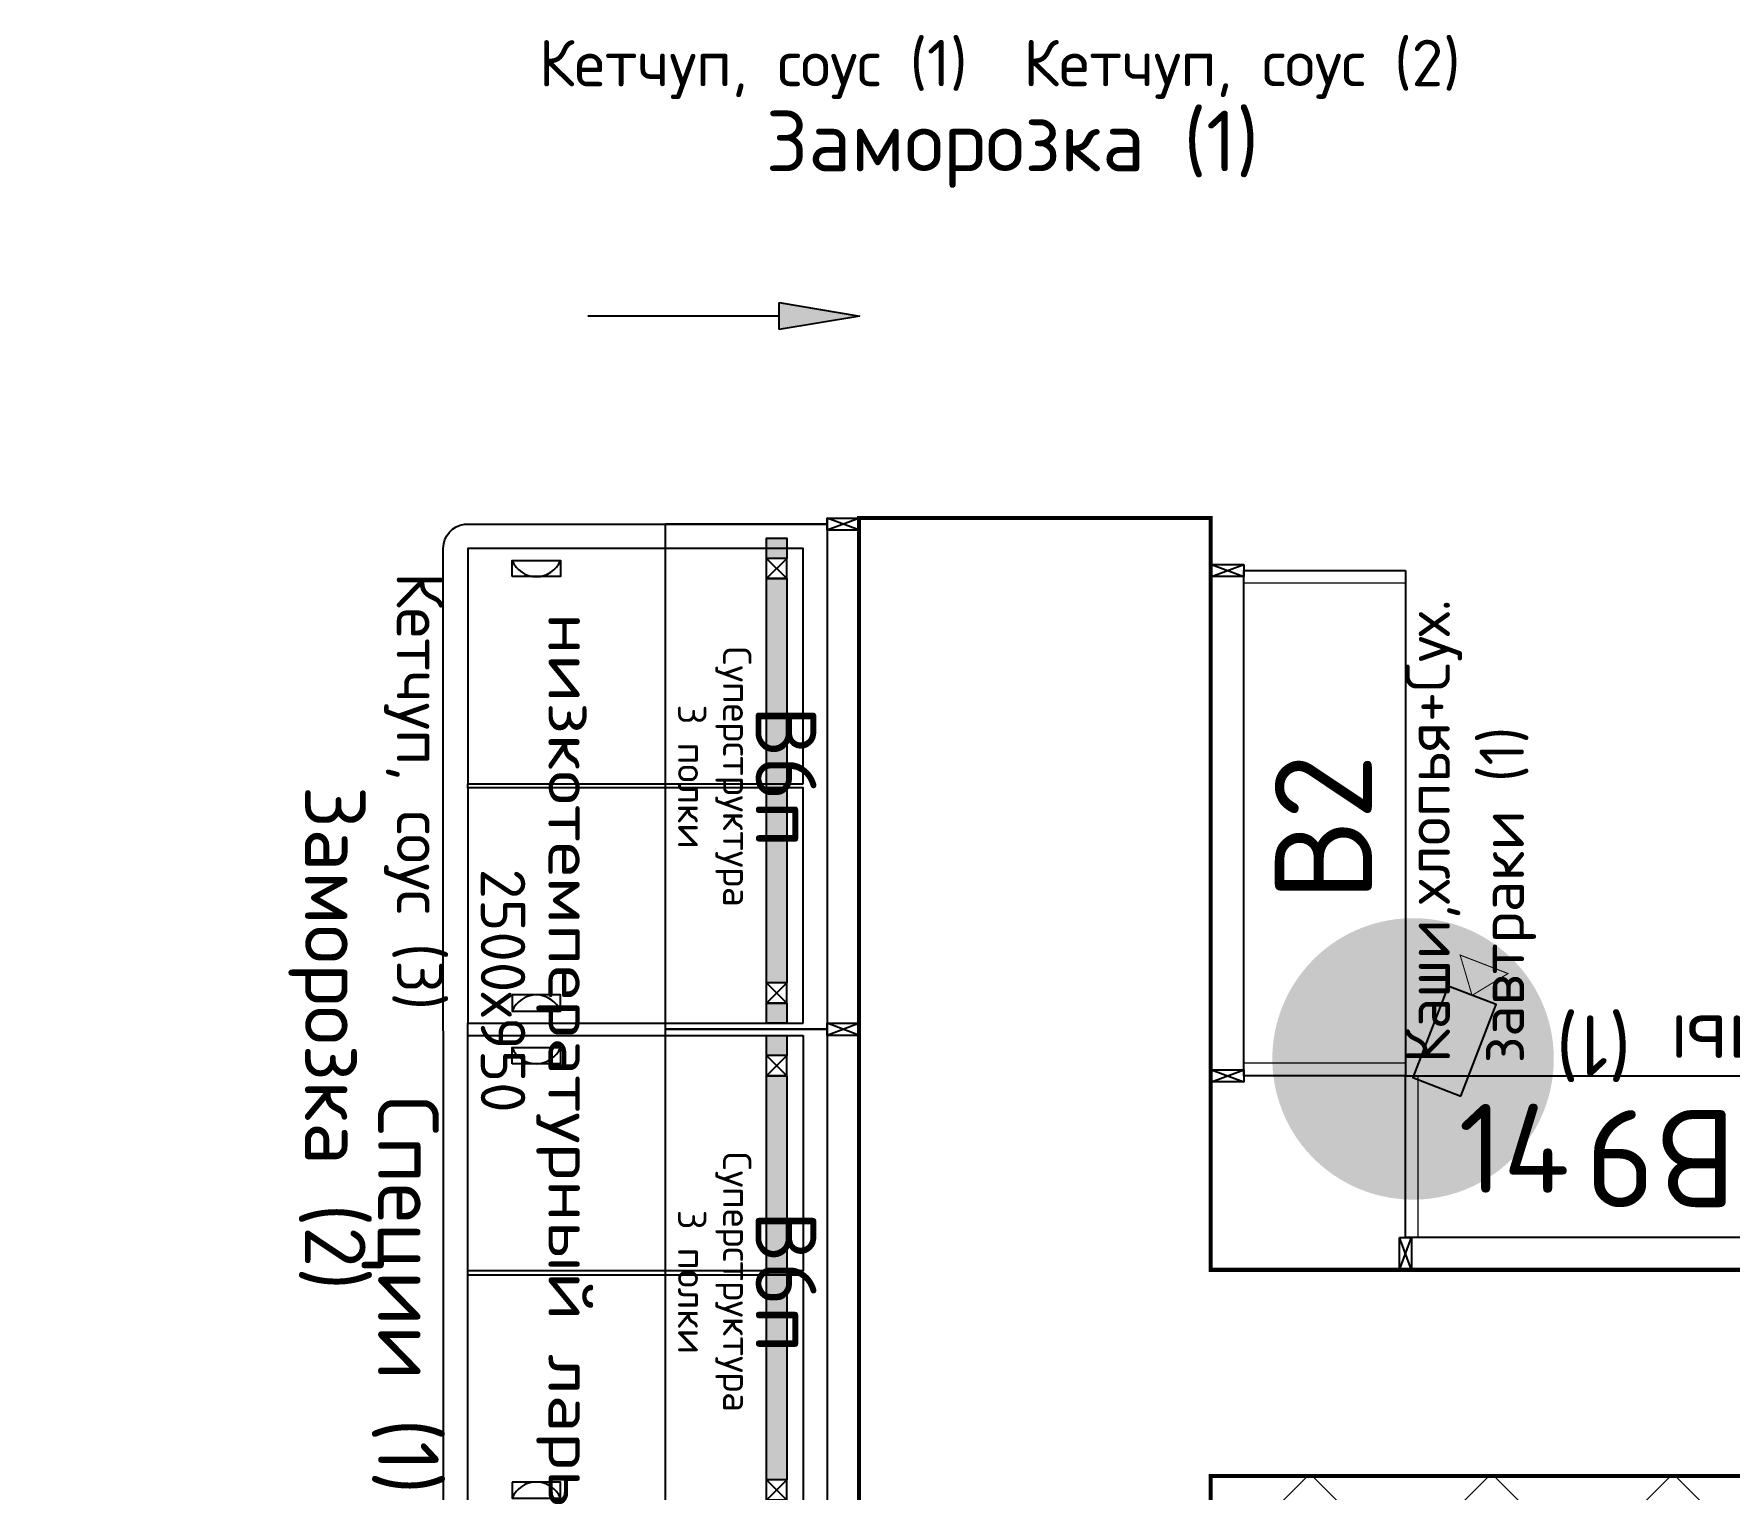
# Model space of a CAD drawing. Extents: x 2032930 to 2119419, y 2254097 to 2318481.
# Drawn here: x 2085557 to 2089750, y 2288472 to 2292072 of the extents above; entities that cross this region are included whole.
import ezdxf
from ezdxf.enums import TextEntityAlignment as Align

# ---------------------------------------------------------------- set-up
doc = ezdxf.new("R2010")
doc.units = 0
doc.header["$LTSCALE"] = 50
doc.layers.get('0').update_dxf_attribs({"linetype": 'CONTINUOUS'})
for name, color, linetype in [('Внутренняя навигация', 7, 'CONTINUOUS'), ('Вспомогательные надписи', 7, 'CONTINUOUS'), ('Оборудование ИТ', 90, 'CONTINUOUS'), ('ПОКУПАТЕЛЬСКИЕ ПОТОКИ', 7, 'CONTINUOUS'), ('ТО_ТП', 6, 'CONTINUOUS'), ('ТО_ТП_JDA', 6, 'CONTINUOUS'), ('ТО_ТП_ТЕКСТ JDA', 7, 'CONTINUOUS'), ('ТО_ТП_ХОЛОД', 5, 'CONTINUOUS'), ('ТО_ТП_ХОЛОД JDA', 5, 'CONTINUOUS'), ('ТОВАРНЫЕ ГРУППЫ JDA', 7, 'CONTINUOUS')]:
    doc.layers.add(name, color=color, linetype=linetype)
doc.layers.add('Стены обмер', color=250, linetype='CONTINUOUS', lineweight=20)
doc.layers.add('Территория собственника', color=7, linetype='CONTINUOUS', lineweight=18)
doc.styles.get("Standard").update_dxf_attribs({"font": 'isocpeur.ttf'})

# ---------------------------------------------------------------- blocks, each defined once
blk = doc.blocks.new('*U465')
at = {"layer": 'ТОВАРНЫЕ ГРУППЫ JDA', "insert": (0, 0), "char_height": 115, "width": 1222.797, "attachment_point": 1}
blk.add_mtext('Кетчуп, соус (1)', dxfattribs=at)
blk = doc.blocks.new('*U524')
at = {"layer": 'ТОВАРНЫЕ ГРУППЫ JDA', "insert": (0, 0), "char_height": 150, "width": 1250.407, "attachment_point": 1}
blk.add_mtext('Крупы (1)', dxfattribs=at)
blk = doc.blocks.new('В9 стеллаж 400')
at = {"layer": 'ТО_ТП', "color": 212, "lineweight": 5}
for p, q in [((-1233.9, -480), (-1233.9, -80)), ((-46.1, -480), (-46.1, -80))]:
    blk.add_line(p, q, dxfattribs=at)
at = {"layer": 'ТО_ТП_JDA'}
blk.add_lwpolyline([(-15, -480), (-1265, -480), (-1265, -80), (-15, -80)], close=True, dxfattribs=at)
at = {"layer": 'ТО_ТП_ТЕКСТ JDA', "lineweight": 40}
blk.add_text('В9', height=240, dxfattribs=at).set_placement((-644.7, -395), align=Align.CENTER)
blk = doc.blocks.new('СБ Стойка H1700')
at = {"layer": 'ТО_ТП', "color": 212}
for p, q in [((-30, 0), (0, -80)), ((0, 0), (-30, -80))]:
    blk.add_line(p, q, dxfattribs=at)
blk.add_lwpolyline([(0, -80), (-30, -80), (-30, 0), (0, 0)], close=True, dxfattribs=at)
blk = doc.blocks.new('*U270')
at = {"layer": 'ТО_ТП'}
for p in [(-1250, 0), (0, 0), (0, 0), (0, 0), (-1250, 0)]:
    blk.add_blockref('СБ Стойка H1700', p, dxfattribs=at)
at = {"layer": 'ТО_ТП', "linetype": 'ByBlock'}
blk.add_blockref('В9 стеллаж 400', (0, 0), dxfattribs=at)
blk = doc.blocks.new('*U539')
at = {"layer": 'ТОВАРНЫЕ ГРУППЫ JDA', "insert": (0, 0), "char_height": 110, "width": 1250, "attachment_point": 1}
blk.add_mtext('\\pt660;Каши,хлопья+Сух. завтраки (1)', dxfattribs=at)
blk = doc.blocks.new('В2 стеллаж 400')
at = {"layer": 'ТО_ТП', "color": 212, "lineweight": 5}
for p, q in [((-1233.9, -480), (-1233.9, -80)), ((-46.1, -480), (-46.1, -80))]:
    blk.add_line(p, q, dxfattribs=at)
at = {"layer": 'ТО_ТП_JDA'}
blk.add_lwpolyline([(-15, -480), (-1265, -480), (-1265, -80), (-15, -80)], close=True, dxfattribs=at)
at = {"layer": 'ТО_ТП_ТЕКСТ JDA', "lineweight": 40}
blk.add_text('В2', height=240, dxfattribs=at).set_placement((-650.7, -397), align=Align.CENTER)
blk = doc.blocks.new('*U274')
at = {"layer": 'ТО_ТП'}
for p in [(-1250, 0), (0, 0), (0, 0), (0, 0), (-1250, 0)]:
    blk.add_blockref('СБ Стойка H1700', p, dxfattribs=at)
at = {"layer": 'ТО_ТП', "linetype": 'ByBlock'}
blk.add_blockref('В2 стеллаж 400', (0, 0), dxfattribs=at)
blk = doc.blocks.new('*U480')
at = {"layer": 'ТОВАРНЫЕ ГРУППЫ JDA', "insert": (0, 0), "char_height": 150, "width": 1293.002, "attachment_point": 1}
blk.add_mtext('\\pt525;Заморозка (2)', dxfattribs=at)
blk = doc.blocks.new('прайсшина 1.2м')
at = {"layer": 'Внутренняя навигация', "true_color": 0xff7f7f}
h = blk.add_hatch(color=11, dxfattribs=at)
h.paths.add_polyline_path([(1200, -50.1), (1150, -50.1), (1150, 0), (1200, 0)])
h.paths.add_polyline_path([(1100, -50.1), (100, -50.1), (100, 0), (1100, 0)])
h.paths.add_polyline_path([(50, -50.1), (0, -50.1), (0, 0), (50, 0)])
at = {"layer": 'Внутренняя навигация', "color": 1}
for p, q in [((100, -50.1), (50, -50.1)), ((1150, -50.1), (1100, -50.1))]:
    blk.add_line(p, q, dxfattribs=at)
for points in [[(50, -50.1), (0, -50.1), (0, 0), (50, 0)], [(1100, -50.1), (100, -50.1), (100, 0), (1100, 0)], [(1200, -50.1), (1150, -50.1), (1150, 0), (1200, 0)]]:
    blk.add_lwpolyline(points, close=True, dxfattribs=at)
for points in [[(100, -50.1), (100, 0), (50, 0), (50, -50.1), (100, 0), (100, -50.1), (50, 0)], [(1150, -50.1), (1150, 0), (1100, 0), (1100, -50.1), (1150, 0), (1150, -50.1), (1100, 0)]]:
    blk.add_lwpolyline(points, dxfattribs=at)
blk = doc.blocks.new('*U728')
at = {"layer": 'Внутренняя навигация', "rotation": 270}
blk.add_blockref('прайсшина 1.2м', (0, 0), dxfattribs=at)
blk = doc.blocks.new('*U727')
at = {"layer": 'ТО_ТП_ХОЛОД', "color": 5}
for p, q in [((652.5, -889.5), (642.5, -889.5)), ((1265, -889.5), (1235, -889.5)), ((1857.5, -889.5), (1847.5, -889.5))]:
    blk.add_line(p, q, dxfattribs=at)
for points in [[(642.5, -59.5), (60, -59.5), (60, -889.5), (642.5, -889.5)], [(1235, -59.5), (652.5, -59.5), (652.5, -889.5), (1235, -889.5)], [(1265, -59.5), (1847.5, -59.5), (1847.5, -889.5), (1265, -889.5)], [(1857.5, -59.5), (2440, -59.5), (2440, -889.5), (1857.5, -889.5)]]:
    blk.add_lwpolyline(points, close=True, dxfattribs=at)
for points in [[(130, -780), (90, -780), (90, -660), (130, -660), (130, -780)], [(1165, -780), (1205, -780), (1205, -660), (1165, -660), (1165, -780)], [(1335, -780), (1295, -780), (1295, -660), (1335, -660), (1335, -780)], [(2370, -780), (2410, -780), (2410, -660), (2370, -660), (2370, -780)]]:
    blk.add_lwpolyline(points, dxfattribs=at)
for centre, start, end in [((65, -720), 292.6199, 67.3801), ((1230, -720), 112.6199, 247.3801), ((1270, -720), 292.6199, 67.3801), ((2435, -720), 112.6199, 247.3801)]:
    blk.add_arc(centre, 65, start, end, dxfattribs=at)
at = {"layer": 'ТО_ТП_ХОЛОД JDA'}
blk.add_lwpolyline([(0, 0), (2500, 0), (2500, -899.1, -0.423548), (2448.1, -949.5), (60, -950, -0.37737), (0, -897.2)], format="xyb", close=True, dxfattribs=at)
at = {"layer": 'ТО_ТП_ТЕКСТ JDA', "width": 1.2}
blk.add_text('низкотемпературный ларь', height=110, dxfattribs=at).set_placement((1326.3, -689.9), align=Align.CENTER)
at = {"layer": 'ТО_ТП_ТЕКСТ JDA'}
blk.add_text('2500х950', height=110, dxfattribs=at).set_placement((1154.3, -857.2), align=Align.CENTER)
blk = doc.blocks.new('В6п суперструктура 3 полки')
at = {"layer": 'ТО_ТП_JDA', "color": 235, "true_color": 0xaa4b6e}
blk.add_lwpolyline([(0, -400), (-1250, -400), (-1250, 0), (0, 0)], close=True, dxfattribs=at)
at = {"layer": 'ТО_ТП_ТЕКСТ JDA', "lineweight": 40}
for s, height, p in [('В6п', 150, (-625, -177.2)), ('Суперструктура', 70, (-625, -258)), ('3 полки', 70, (-625, -369.4))]:
    blk.add_text(s, height=height, dxfattribs=at).set_placement(p, align=Align.CENTER)
blk = doc.blocks.new('СБ База с уст. компл. D550 суперструк.')
at = {"layer": 'ТО_ТП', "color": 212}
for p, q in [((-30, 0), (0, 0)), ((-15, 0), (-15, -400))]:
    blk.add_line(p, q, dxfattribs=at)
blk = doc.blocks.new('*U493')
at = {"layer": 'Внутренняя навигация', "rotation": 89.99999999999999}
for p in [(-2480, -180), (-1250, -180)]:
    blk.add_blockref('*U728', p, dxfattribs=at)
at = {"layer": 'ТО_ТП'}
for name, p in [('СБ Стойка H1700', (-2500, 0)), ('СБ Стойка H1700', (-1250, 0)), ('СБ Стойка H1700', (0, 0)), ('СБ База с уст. компл. D550 суперструк.', (-2500, -80)), ('В6п суперструктура 3 полки', (-1265, -80)), ('СБ База с уст. компл. D550 суперструк.', (-1250, -80)), ('В6п суперструктура 3 полки', (-15, -80)), ('СБ База с уст. компл. D550 суперструк.', (0, -80))]:
    blk.add_blockref(name, p, dxfattribs=at)
at = {"layer": 'ТО_ТП_ХОЛОД'}
blk.add_blockref('*U727', (-2515, -80), dxfattribs=at)
blk = doc.blocks.new('*U479')
at = {"layer": 'ТОВАРНЫЕ ГРУППЫ JDA', "insert": (0, 0), "char_height": 150, "width": 1293.002, "attachment_point": 1}
blk.add_mtext('\\pt525;Заморозка (1)', dxfattribs=at)
blk = doc.blocks.new('*U657')
at = {"layer": 'ТОВАРНЫЕ ГРУППЫ JDA', "insert": (0, 0), "char_height": 115, "width": 1222.797, "attachment_point": 1}
blk.add_mtext('Кетчуп, соус (3)', dxfattribs=at)
blk = doc.blocks.new('*U466')
at = {"layer": 'ТОВАРНЫЕ ГРУППЫ JDA', "insert": (-0.2, -3.1), "char_height": 150, "width": 1252.545, "attachment_point": 1}
blk.add_mtext('Специи (1)', dxfattribs=at)
blk = doc.blocks.new('*U655')
at = {"layer": 'ТОВАРНЫЕ ГРУППЫ JDA', "insert": (0, 0), "char_height": 115, "width": 1222.797, "attachment_point": 1}
blk.add_mtext('Кетчуп, соус (2)', dxfattribs=at)
blk = doc.blocks.new('Стрелка')
at = {"layer": 'ПОКУПАТЕЛЬСКИЕ ПОТОКИ'}
for p, q in [((-33.3, 200), (33.3, 200)), ((0, 0), (-33.3, 200)), ((-33.3, 200), (33.3, 200)), ((0, 0), (-33.3, 200)), ((33.3, 200), (0, 0)), ((33.3, 200), (0, 0))]:
    blk.add_line(p, q, dxfattribs=at)
at = {"layer": 'ПОКУПАТЕЛЬСКИЕ ПОТОКИ', "color": 7}
blk.add_lwpolyline([(0, 200), (0, 673.2)], dxfattribs=at)
blk.add_lwpolyline([(0, 200), (0, 673.2)], dxfattribs=at)
blk.add_solid([(-33.3, 200), (0, 0), (33.3, 200)], dxfattribs=at)
blk.add_solid([(-33.3, 200), (0, 0), (33.3, 200)], dxfattribs=at)
blk = doc.blocks.new('*U549')
at = {"layer": 'ПОКУПАТЕЛЬСКИЕ ПОТОКИ', "rotation": 89.99999999999999}
blk.add_blockref('Стрелка', (336.6, 0), dxfattribs=at)
blk = doc.blocks.new('*U867')
at = {"layer": 'Оборудование ИТ'}
h = blk.add_hatch(color=5, dxfattribs=at)
h.paths.add_polyline_path([(484.9, 254), (0, 254), (0, 0), (484.9, 0)])
h.paths.add_polyline_path([(649.9, 254), (484.9, 127), (649.9, 0)])
at = {"layer": 'Оборудование ИТ', "color": 5}
blk.add_lwpolyline([(0, 0), (484.9, 0), (484.9, 254), (0, 254)], close=True, dxfattribs=at)
at = {"layer": 'Оборудование ИТ', "color": 5, "const_width": 5}
blk.add_lwpolyline([(484.9, 127), (649.9, 254), (649.9, 0), (484.9, 127)], dxfattribs=at)

msp = doc.modelspace()

# ---------------------------------------------------------------- hatches: boundary and pattern name
h = msp.add_hatch(color=1)
h.dxf.hatch_style = 1
h.paths.add_polyline_path([(2088622.8, 2289494.9, -1), (2089314.3, 2289577.3, -1)])
at = {"layer": 'Территория собственника'}
h = msp.add_hatch(dxfattribs=at)
h.set_pattern_fill('ANSI37', color=256, scale=100)
h.set_pattern_definition([(45, (201287.9, 115.82), (-224.506403, 224.506403), []), (135, (201287.9, 115.82), (-224.506403, -224.506403), [])])
h.paths.add_polyline_path([(2088468.2, 2282914.3), (2093638.2, 2282914.3), (2093638.2, 2288766.4), (2093375.6, 2288862.2), (2093909.5, 2288962.6), (2093638.2, 2289063.1), (2093638.2, 2295318.1), (2090973.2, 2295319.3), (2090973.2, 2294159.3), (2091088.2, 2294157.1), (2091088.2, 2290879.3), (2092437.9, 2290879.3), (2092437.9, 2288504.3), (2088468.2, 2288504.3)])

# ---------------------------------------------------------------- linework, layer by layer
at = {"layer": 'Стены обмер', "color": 7}
msp.add_lwpolyline([(2085193.2, 2295319.3, 10, 10, 0), (2090723.2, 2295319.3, 10, 10, 0), (2090723.2, 2294159.3, 10, 10, 0), (2090803.2, 2294159.3, 10, 10, 0), (2090803.2, 2290759.3, 10, 10, 0), (2091938.2, 2290759.3, 10, 10, 0), (2091938.2, 2289014.3, 0, 0, 0), (2091938.2, 2289014.3, 10, 10, 0), (2088468.2, 2289014.3, 10, 10, 0), (2088468.2, 2290874.3, 10, 10, 0), (2087598.2, 2290874.3, 10, 10, 0), (2087598.2, 2282914.3, 10, 10, 0), (2085438.2, 2282914.3, 10, 10, 0)], format="xyseb", dxfattribs=at)
at = {"layer": 'Стены обмер', "color": 7, "const_width": 10}
msp.add_lwpolyline([(2088468.2, 2282914.3), (2093638.2, 2282914.3), (2093638.2, 2288766.4), (2093375.6, 2288862.2), (2093909.5, 2288962.6), (2093638.2, 2289063.1), (2093638.2, 2295318.1), (2090973.2, 2295319.3), (2090973.2, 2294159.3), (2091088.2, 2294157.1), (2091088.2, 2290879.3), (2092437.9, 2290879.3), (2092437.9, 2288504.3), (2088468.2, 2288504.3)], close=True, dxfattribs=at)

# ---------------------------------------------------------------- block references
at = {"layer": 'Оборудование ИТ', "xscale": 0.4999999999999999, "yscale": 0.4999999999999999, "zscale": 0.4999999999999999, "rotation": 68.89682688757695}
msp.add_blockref('*U867', (2089086.4, 2289444.2), dxfattribs=at)
at = {"layer": 'ПОКУПАТЕЛЬСКИЕ ПОТОКИ'}
msp.add_blockref('*U549', (2087263.7, 2291374.1), dxfattribs=at)
at = {"layer": 'ТО_ТП'}
for name, p, rotation in [('*U274', (2088469.6, 2290759.3), 90), ('*U270', (2088934.6, 2289014.3), 180)]:
    msp.add_blockref(name, p, dxfattribs=dict(at, rotation=rotation))
at = {"layer": 'ТО_ТП_ХОЛОД', "rotation": 270}
msp.add_blockref('*U493', (2087599.6, 2288344.3), dxfattribs=at)
at = {"layer": 'ТОВАРНЫЕ ГРУППЫ JDA'}
for name, p in [('*U465', (2086805.9, 2292057.4)), ('*U655', (2088004.5, 2292057.7))]:
    msp.add_blockref(name, p, dxfattribs=at)
at = {"layer": 'ТОВАРНЫЕ ГРУППЫ JDA', "lineweight": 50}
msp.add_blockref('*U479', (2087367.1, 2291882.1), dxfattribs=at)
at = {"layer": 'ТОВАРНЫЕ ГРУППЫ JDA', "rotation": 270}
for name, p in [('*U657', (2086569.6, 2290740.5)), ('*U466', (2086561.1, 2289444.9))]:
    msp.add_blockref(name, p, dxfattribs=at)
at = {"layer": 'ТОВАРНЫЕ ГРУППЫ JDA', "lineweight": 50}
for name, p, rotation in [('*U539', (2088949.6, 2289525.4), 89.99999999999993), ('*U480', (2086377.3, 2290211.8), 270), ('*U524', (2090168.6, 2289494.3), 180)]:
    msp.add_blockref(name, p, dxfattribs=dict(at, rotation=rotation))

# ---------------------------------------------------------------- texts
at = {"layer": 'Вспомогательные надписи', "color": 0, "lineweight": -2, "insert": (2089218.7, 2289314.6), "char_height": 220, "width": 1165.473, "attachment_point": 5}
msp.add_mtext('14', dxfattribs=at)

doc.saveas('drawing.dxf')
